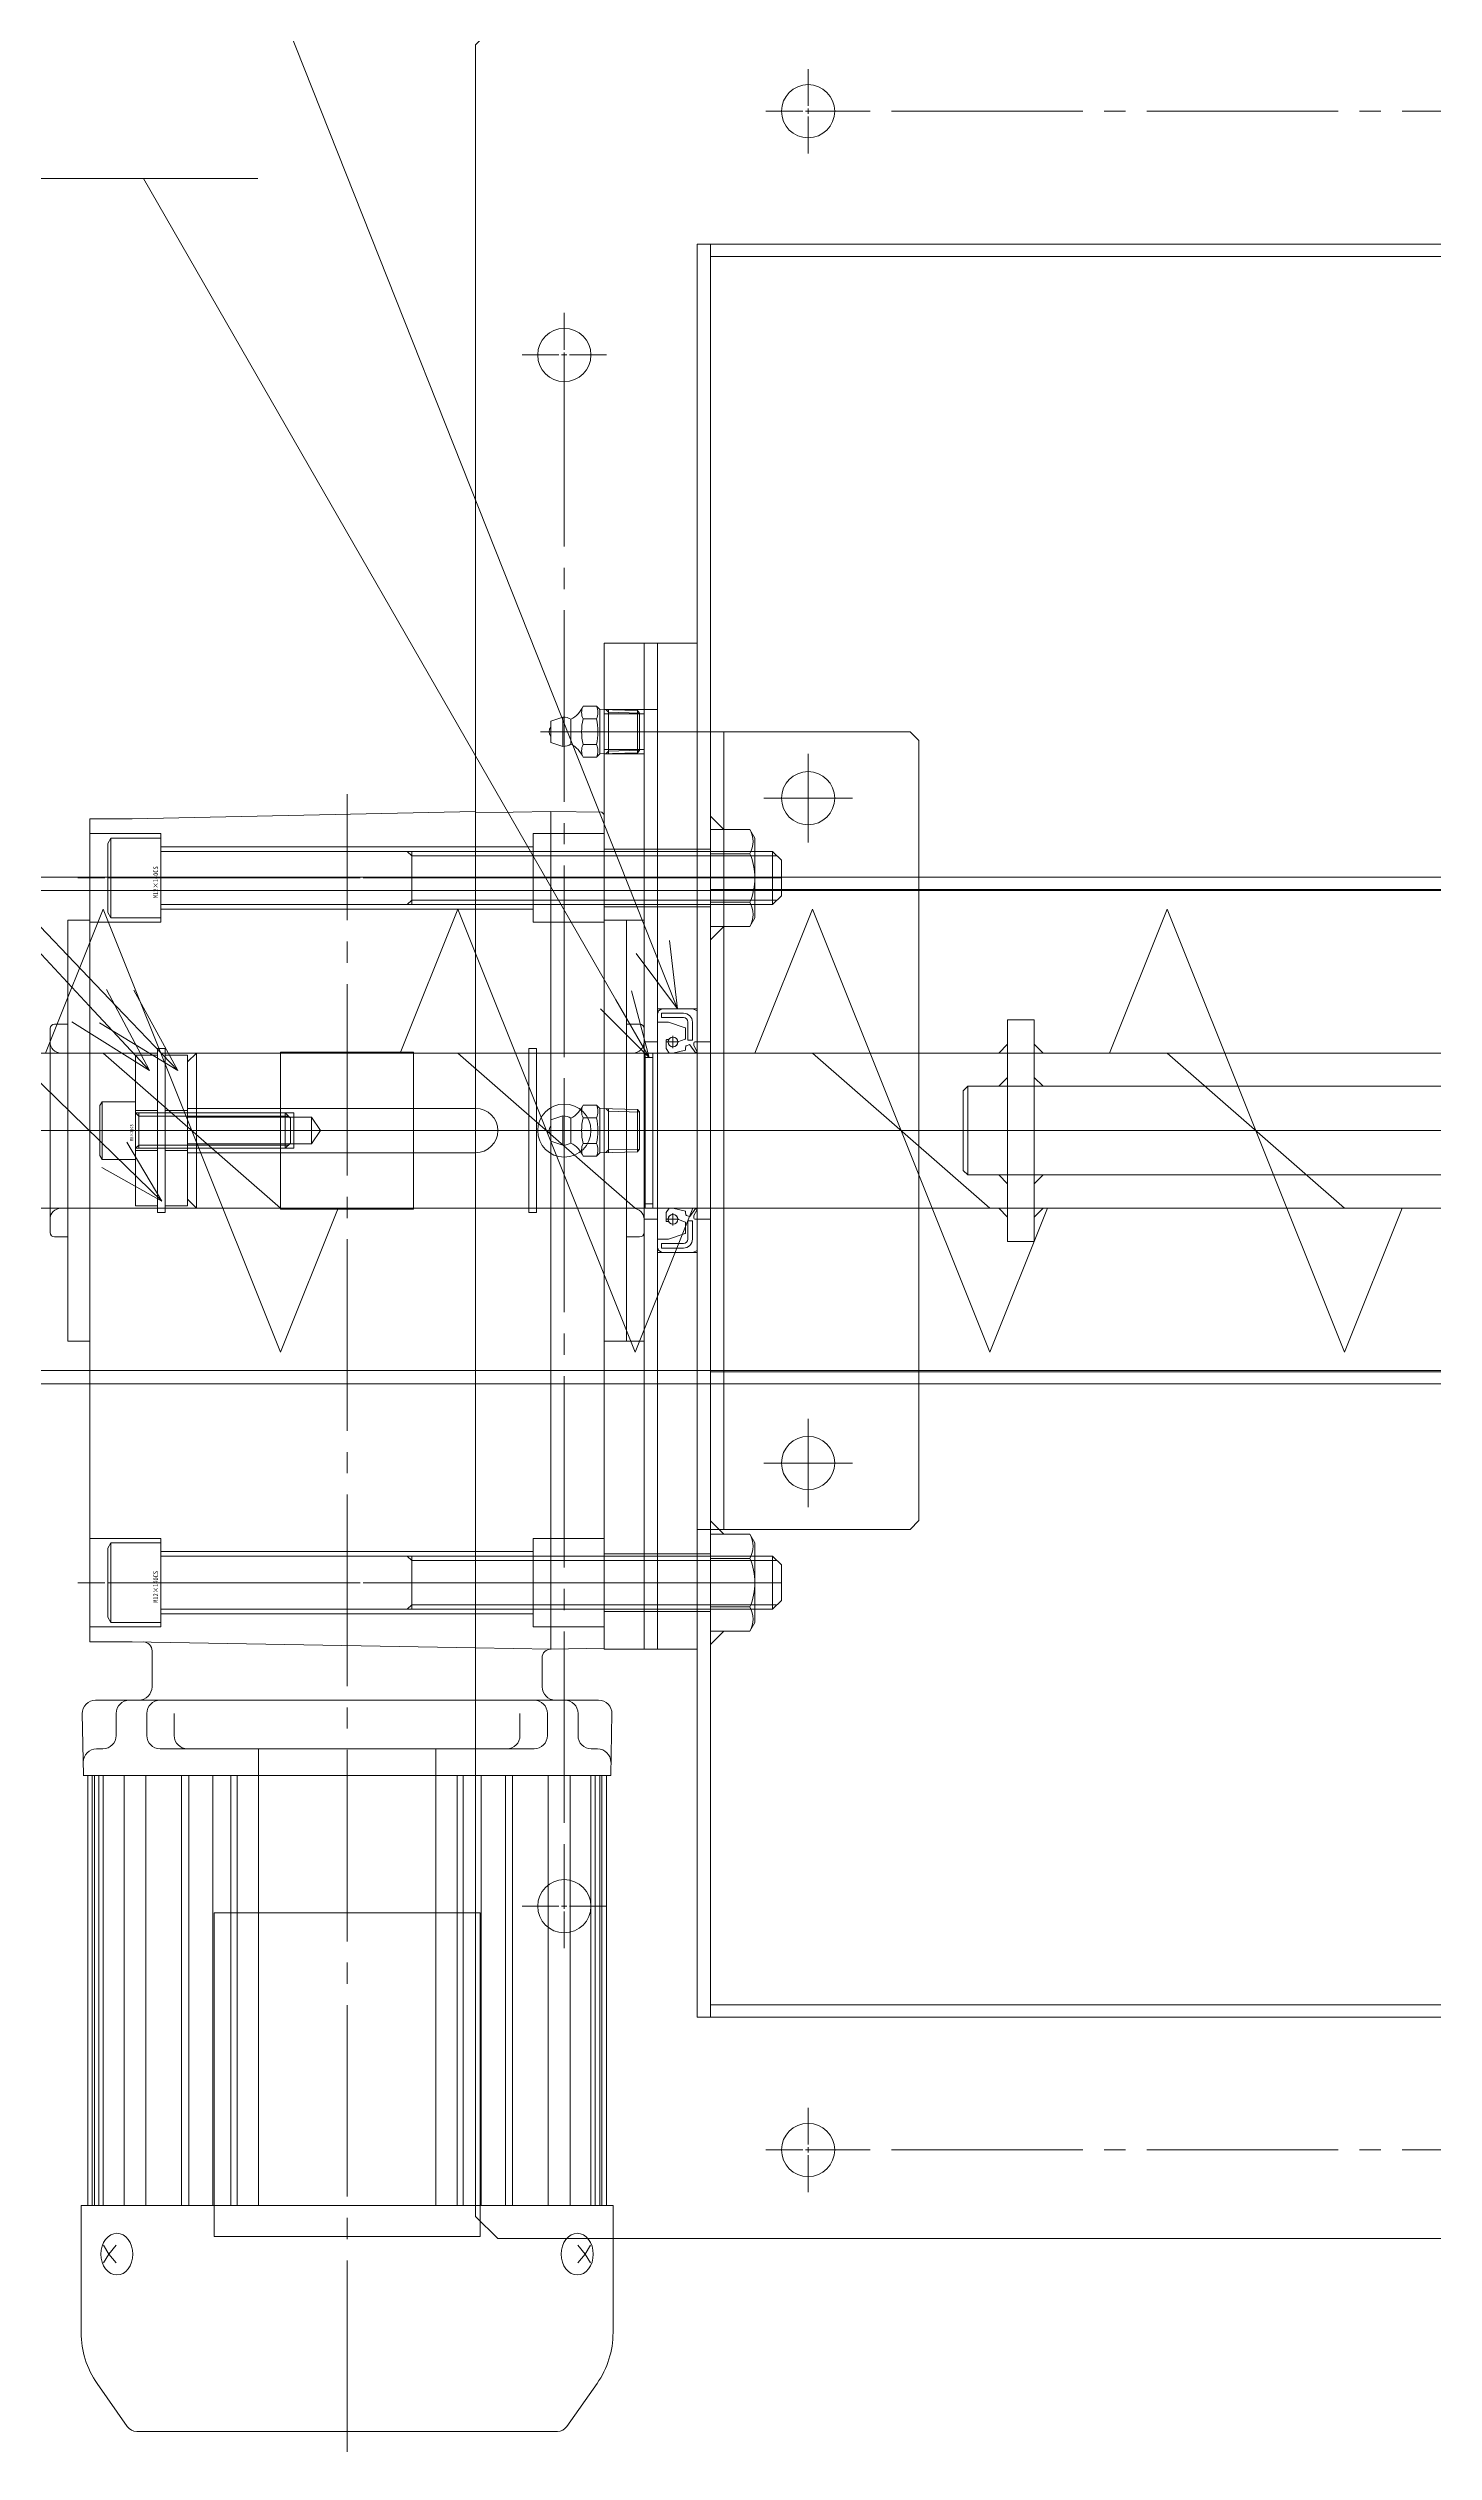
# Model space of a CAD drawing. Units: millimetres at full size. Extents: x -24503 to 24503, y -7436 to 7436.
# Drawn here: x 14479 to 14791, y 1802 to 2345 of the extents above; entities that cross this region are included whole.
import ezdxf
from ezdxf.enums import TextEntityAlignment as Align

# ---------------------------------------------------------------- set-up
doc = ezdxf.new("R2010")
doc.units = ezdxf.units.MM
doc.header["$LTSCALE"] = 4.8
doc.linetypes.add('CHAIN2', pattern=[12, 9, -1, 1, -1])
for name, color, linetype, lineweight in [('0-2_08_DIM', 3, 'Continuous', 9), ('0-4_0', 2, 'Continuous', 9), ('0-7_04_HIDDEN', 7, 'Continuous', 9), ('0-C_01_外形線', 134, 'Continuous', 9), ('0-D_03_かくれ線', 5, 'Continuous', 9), ('0-F_04_中心線', 4, 'CHAIN2', 9), ('1-0_02_細線', 6, 'Continuous', 9)]:
    doc.layers.add(name, color=color, linetype=linetype, lineweight=lineweight)
doc.styles.add('ＭＳ ゴシック', font='')
doc.styles.get('ＭＳ ゴシック').set_extended_font_data('MS Gothic')

# ---------------------------------------------------------------- blocks, each defined once
blk = doc.blocks.new('U2291')
at = {"layer": '0-F_04_中心線'}
for p, q in [((0, 1.2), (0, 9.5)), ((-9.5, 0), (-1.2, 0)), ((1.2, 0), (9.5, 0)), ((0, -9.5), (0, -1.2))]:
    blk.add_line(p, q, dxfattribs=at)
at = {"layer": '0-F_04_中心線', "linetype": 'Continuous'}
for p, q in [((-0.6, 0), (0.6, 0)), ((0, -0.6), (0, 0.6))]:
    blk.add_line(p, q, dxfattribs=at)
blk = doc.blocks.new('U2282')
at = {"layer": '0-F_04_中心線'}
for p, q in [((0, 1.2), (0, 9.5)), ((-9.5, 0), (-1.2, 0)), ((1.2, 0), (9.5, 0)), ((0, -9.5), (0, -1.2))]:
    blk.add_line(p, q, dxfattribs=at)
at = {"layer": '0-F_04_中心線', "linetype": 'Continuous'}
for p, q in [((-0.6, 0), (0.6, 0)), ((0, -0.6), (0, 0.6))]:
    blk.add_line(p, q, dxfattribs=at)
blk = doc.blocks.new('U2283')
at = {"layer": '0-F_04_中心線'}
for p, q in [((0, 1.2), (0, 9.5)), ((-9.5, 0), (-1.2, 0)), ((1.2, 0), (9.5, 0)), ((0, -9.5), (0, -1.2))]:
    blk.add_line(p, q, dxfattribs=at)
at = {"layer": '0-F_04_中心線', "linetype": 'Continuous'}
for p, q in [((-0.6, 0), (0.6, 0)), ((0, -0.6), (0, 0.6))]:
    blk.add_line(p, q, dxfattribs=at)
blk = doc.blocks.new('U2284')
at = {"layer": '0-F_04_中心線'}
for p, q in [((0, 1.2), (0, 9.5)), ((-9.5, 0), (-1.2, 0)), ((1.2, 0), (9.5, 0)), ((0, -9.5), (0, -1.2))]:
    blk.add_line(p, q, dxfattribs=at)
at = {"layer": '0-F_04_中心線', "linetype": 'Continuous'}
for p, q in [((-0.6, 0), (0.6, 0)), ((0, -0.6), (0, 0.6))]:
    blk.add_line(p, q, dxfattribs=at)
blk = doc.blocks.new('U2281')
at = {"layer": '0-F_04_中心線'}
for p, q in [((0, 1.2), (0, 9.5)), ((-9.5, 0), (-1.2, 0)), ((1.2, 0), (9.5, 0)), ((0, -9.5), (0, -1.2))]:
    blk.add_line(p, q, dxfattribs=at)
at = {"layer": '0-F_04_中心線', "linetype": 'Continuous'}
for p, q in [((-0.6, 0), (0.6, 0)), ((0, -0.6), (0, 0.6))]:
    blk.add_line(p, q, dxfattribs=at)
blk = doc.blocks.new('GM-SHYF-RH 0.4kW、1／160、＊＊V、60Hzb_1')
at = {"layer": '0-4_0'}
for p, q in [((-23, 125), (0, 125)), ((23, 125), (0, 125)), ((-47.5, 121.001), (47.5, 121.001)), ((-47.5, 121.001), (-47.5, 116)), ((-24, 124), (-24, 121)), ((24, 124), (24, 121)), ((47.5, 121.001), (47.5, 116)), ((-282.666, 114.383), (-292.392, 107.573)), ((-242.5, 118), (-271.194, 118)), ((-242.5, 29), (-242.5, 118)), ((-145.5, 116.5), (-242.5, 116.5)), ((-242.5, 115.5), (-145.5, 115.5)), ((-242.5, 115), (-145.5, 115)), ((-242.5, 114), (-145.5, 114)), ((-145.5, 117.483), (-131.552, 117.739)), ((-145.5, 58), (-145.5, 117.5)), ((-139.5, 113.5), (-139.5, 114.5)), ((-128.5, 29), (-128.5, 114.739)), ((-115.331, 106.5), (-115.331, 116)), ((-115.331, 116), (-15.972, 116)), ((-15.972, 116), (70.37, 116)), ((70.37, 106.5), (70.37, 116)), ((-255.5, 112.916), (-253.5, 111.741)), ((-253.5, 111.741), (-255.5, 110.088)), ((-242.5, 113), (-145.5, 113)), ((-139.5, 113.5), (-139.5, 113.097)), ((-136.5, 110.097), (-131.5, 110.097)), ((-293.5, 58), (-293.5, 105.444)), ((-242.5, 108.316), (-145.5, 108.316)), ((-242.5, 103.366), (-145.5, 103.366)), ((-136.5, 103.185), (-131.5, 103.185)), ((-116.684, 29), (-115.331, 106.5)), ((72.019, 29), (70.37, 106.5)), ((-139.5, 100.185), (-139.5, 58)), ((-117.375, 102), (-125.5, 102)), ((-242.5, 95.32), (-145.5, 95.32)), ((-242.5, 93.715), (-145.5, 93.715)), ((-136.5, 97.002), (-131.5, 97.002)), ((-242.5, 88.283), (-145.5, 88.283)), ((-242.5, 84.192), (-145.5, 84.192)), ((-242.5, 82.83), (-145.5, 82.83)), ((-242.5, 78), (-145.5, 78)), ((-145.5, 78), (-139.5, 78)), ((-293.5, 58), (-293.5, 10.557)), ((-145.5, 58), (-145.5, 29)), ((-139.5, 29), (-139.5, 58)), ((-242.5, 38), (-145.5, 38)), ((-145.5, 38), (-139.5, 38)), ((-242.5, 33.17), (-145.5, 33.17)), ((-242.5, 31.808), (-145.5, 31.808)), ((-282.666, 1.617), (-292.392, 8.427)), ((-253.5, 4.26), (-255.5, 5.913)), ((-255.5, 3.084), (-253.5, 4.26)), ((-242.5, -2), (-271.194, -2))]:
    blk.add_line(p, q, dxfattribs=at)
for points in [[(-248.8, 109.924), (-248.891, 110.627), (-249.158, 111.303), (-249.592, 111.926), (-250.177, 112.472), (-250.889, 112.92), (-251.702, 113.253), (-252.583, 113.458), (-253.5, 113.527), (-254.417, 113.458), (-255.299, 113.253), (-256.111, 112.92), (-256.824, 112.472), (-257.408, 111.926), (-257.842, 111.303), (-258.11, 110.627), (-258.2, 109.924), (-258.11, 109.221), (-257.842, 108.545), (-257.408, 107.922), (-256.824, 107.376), (-256.111, 106.928), (-255.299, 106.595), (-254.417, 106.39), (-253.5, 106.321), (-252.583, 106.39), (-251.702, 106.595), (-250.889, 106.928), (-250.177, 107.376), (-249.592, 107.922), (-249.158, 108.545), (-248.891, 109.221)], [(-248.8, 6.077), (-248.891, 6.78), (-249.158, 7.456), (-249.592, 8.079), (-250.177, 8.625), (-250.889, 9.073), (-251.702, 9.406), (-252.583, 9.611), (-253.5, 9.68), (-254.417, 9.611), (-255.299, 9.406), (-256.111, 9.073), (-256.824, 8.625), (-257.408, 8.079), (-257.842, 7.456), (-258.11, 6.78), (-258.2, 6.077), (-258.11, 5.374), (-257.842, 4.698), (-257.408, 4.075), (-256.824, 3.529), (-256.111, 3.081), (-255.299, 2.748), (-254.417, 2.543), (-253.5, 2.474), (-252.583, 2.543), (-251.702, 2.748), (-250.889, 3.081), (-250.177, 3.529), (-249.592, 4.075), (-249.158, 4.698), (-248.891, 5.374)]]:
    blk.add_lwpolyline(points, close=True, dxfattribs=at)
for points in [[(-251.5, 112.916), (-253.5, 111.741), (-251.5, 110.088)], [(-251.5, 3.084), (-253.5, 4.26), (-251.5, 5.913)]]:
    blk.add_lwpolyline(points, dxfattribs=at)
for centre, radius, start, end in [((-23, 124), 1, 90, 180), ((23, 124), 1, 0, 90), ((-271.194, 98), 20, 90, 125), ((-142.5, 114.5), 3, 0, 90), ((-131.5, 114.739), 3, 0, 90.98117), ((-136.5, 113.097), 3, 180, 270), ((-131.5, 107.097), 3, 0, 90), ((-290.9, 105.444), 2.6, 125, 180), ((-136.5, 100.185), 3, 90, 180), ((-131.5, 100.185), 3, 0, 90), ((-125.5, 105), 3, 180, 270), ((-117.375, 104), 2, 270, 359), ((-136.5, 94.002), 3, 90, 180), ((-290.9, 10.557), 2.6, 180, 235), ((-271.194, 18), 20, 235, 270)]:
    blk.add_arc(centre, radius, start, end, dxfattribs=at)
at = {"layer": '0-D_03_かくれ線'}
for p, q in [((-17.5, 100.75), (-17.5, 122.5)), ((17.5, 100.75), (17.5, 122.5)), ((-109, 16), (-109, 100)), ((-95, 16), (-95, 100)), ((-18.5, 99), (-18.5, 100.75)), ((-18.5, 100.75), (18.5, 100.75)), ((-18.5, 99), (18.5, 99)), ((-17.5, 73), (-17.5, 99)), ((17.5, 73), (17.5, 99)), ((18.5, 99), (18.5, 100.75)), ((50, 16), (50, 100)), ((64, 16), (64, 100)), ((-17.7, 43), (-17.7, 73)), ((-17.7, 73), (17.7, 73)), ((-17.5, 17), (-17.5, 43)), ((17.5, 17), (17.5, 43)), ((-242.5, 29), (-242.5, -2)), ((-242.5, 27.718), (-145.5, 27.718)), ((-145.5, 29), (-145.5, -1.5)), ((-139.5, 29), (-139.5, 15.816)), ((-128.5, 29), (-128.5, 1.261)), ((-116.684, 29), (-116.981, 12.001)), ((71.722, 29), (72.019, 12)), ((-242.5, 22.286), (-145.5, 22.286)), ((-242.5, 20.681), (-145.5, 20.681)), ((-136.5, 18.999), (-131.5, 18.999)), ((-18.5, 17), (-18.5, 15.25)), ((-18.5, 17), (18.5, 17)), ((18.5, 17), (18.5, 15.25)), ((-242.5, 12.635), (-145.5, 12.635)), ((-136.5, 12.816), (-131.5, 12.816)), ((-125.5, 14.001), (-118.981, 14.001)), ((-116.771, 0), (-116.981, 12)), ((-116.981, 12), (-15.972, 12)), ((-18.5, 15.25), (18.5, 15.25)), ((-17.5, 15.25), (-17.5, -6.5)), ((-15.972, 12), (72.019, 12)), ((17.5, 15.25), (17.5, -6.5)), ((71.818, 0.5), (72.019, 12)), ((-242.5, 7.685), (-145.5, 7.685)), ((-136.5, 5.904), (-131.5, 5.904)), ((-242.5, 3), (-145.5, 3)), ((-242.5, 2), (-145.5, 2)), ((-242.5, 1), (-145.5, 1)), ((-242.5, 0.5), (-145.5, 0.5)), ((-139.5, 2.5), (-139.5, 2.904)), ((-139.5, 2.5), (-139.5, 2.904)), ((-139.5, 2.5), (-139.5, 1.5)), ((-15.972, 0), (-116.771, 0)), ((-47.5, -5), (-47.5, 0)), ((-15.972, 0), (71.31, 0)), ((47.5, -5), (47.5, 0)), ((71.31, 0), (71.818, 0.5)), ((-250, -2), (-242.5, -2)), ((-145.5, -0.5), (-242.5, -0.5)), ((-145.5, -1.482), (-131.552, -1.738)), ((47.5, -5), (-47.5, -5)), ((-24, -8), (-24, -5)), ((24, -8), (24, -5)), ((-23, -9), (0, -9)), ((23, -9), (0, -9))]:
    blk.add_line(p, q, dxfattribs=at)
for points in [[(-112, 116), (-112, 100), (-92, 100), (-92, 116)], [(47, 116), (47, 100), (67, 100), (67, 116)], [(-17.7, 43), (17.7, 43), (17.7, 73)], [(-112, 0), (-112, 16), (-92, 16), (-92, 0)], [(47, 0), (47, 16), (67, 16), (67, 0)]]:
    blk.add_lwpolyline(points, dxfattribs=at)
blk.add_lwpolyline([(-249.5, 88), (-176.5, 88), (-176.5, 28), (-249.5, 28)], close=True, dxfattribs=at)
for centre, radius, start, end in [((-20, 122.5), 2.5, 0, 90), ((20, 122.5), 2.5, 90, 180), ((-136.5, 21.999), 3, 180, 270), ((-136.5, 15.816), 3, 180, 270), ((-131.5, 15.816), 3, 270, 0), ((-125.5, 11.001), 3, 90, 180), ((-118.981, 12.001), 2, 359, 90), ((-136.5, 2.904), 3, 90, 180), ((-131.5, 8.904), 3, 270, 0), ((-142.5, 1.5), 3, 270, 0), ((-131.5, 1.261), 3, 269.01883, 0), ((-23, -8), 1, 180, 270), ((-20, -6.5), 2.5, 270, 0), ((20, -6.5), 2.5, 180, 270), ((23, -8), 1, 270, 0)]:
    blk.add_arc(centre, radius, start, end, dxfattribs=at)
at = {"layer": '0-F_04_中心線'}
for p, q in [((0, 125), (0, -9)), ((-102, -2.543), (-102, 118.757)), ((57, -2.543), (57, 118.757)), ((-298.129, 58), (75.913, 58))]:
    blk.add_line(p, q, dxfattribs=at)
blk = doc.blocks.new('_Open30')
at = {"layer": '0-2_08_DIM'}
blk.add_line((0, 0), (-1, 0), dxfattribs=at)
blk.add_lwpolyline([(-1, 0.26795), (0, 0), (-1, -0.26795)], dxfattribs=at)

msp = doc.modelspace()

# ---------------------------------------------------------------- linework, layer by layer
at = {"layer": '0-2_08_DIM'}
for p, q in [((14488.046, 2128.805), (14296.126, 2334.967)), ((14494.201, 2128.621), (14296.541, 2335.308))]:
    msp.add_line(p, q, dxfattribs=at)
at = {"layer": '0-2_08_DIM', "color": 2}
msp.add_line((14361.301, 2315.471), (14526.049, 2315.471), dxfattribs=at)
for points in [[(14615.186, 2142.064), (14512.264, 2401.624), (14510.104, 2401.624)], [(14606.86, 2130.123), (14500.261, 2315.471), (14498.101, 2315.471)], [(14493.689, 2095.142), (14358.314, 2227.333), (14356.154, 2227.333)]]:
    msp.add_lwpolyline(points, dxfattribs=at)
at = {"layer": '0-4_0', "color": 134}
for p, q in [((15022.211, 2297.87), (14628.211, 2297.87)), ((14628.211, 2168.59), (14637.074, 2168.59)), ((14628.211, 2146.651), (14628.211, 2168.59)), ((14637.074, 2168.59), (14638.211, 2166.62)), ((14638.211, 2148.62), (14638.211, 2166.62)), ((14628.211, 2163.105), (14637.074, 2163.105)), ((14488.211, 2157.77), (14165.211, 2157.77)), ((15022.211, 2155.02), (14638.211, 2155.02)), ((14638.211, 2154.77), (15022.211, 2154.77)), ((14628.211, 2152.136), (14637.074, 2152.136)), ((14637.074, 2146.651), (14638.211, 2148.62)), ((14628.211, 2146.651), (14637.074, 2146.651)), ((14628.213, 2118.12), (14695.211, 2118.12)), ((14701.211, 2118.12), (14822.213, 2118.12)), ((14822.213, 2110.62), (14701.211, 2110.62)), ((14822.213, 2090.62), (14701.211, 2090.62)), ((14695.211, 2083.12), (14628.213, 2083.12)), ((14822.213, 2083.12), (14701.211, 2083.12)), ((14628.211, 2046.47), (15022.211, 2046.47)), ((14488.211, 2043.47), (14165.211, 2043.47)), ((14628.211, 2009.59), (14637.074, 2009.59)), ((14628.211, 1987.651), (14628.211, 2009.59)), ((14637.074, 2009.59), (14638.211, 2007.62)), ((14638.211, 1989.62), (14638.211, 2007.62)), ((14628.211, 2004.105), (14637.074, 2004.105)), ((14628.211, 1993.136), (14637.074, 1993.136)), ((14628.211, 1987.651), (14637.074, 1987.651)), ((14637.074, 1987.651), (14638.211, 1989.62)), ((15022.211, 1903.37), (14628.211, 1903.37))]:
    msp.add_line(p, q, dxfattribs=at)
for points in [[(15070.211, 2350.62), (14580.211, 2350.62), (14575.211, 2345.62), (14575.211, 1855.62), (14580.211, 1850.62), (15070.211, 1850.62), (15075.211, 1855.62), (15075.211, 2345.62)], [(14628.211, 1900.62), (14625.211, 1900.62), (14625.211, 2300.62), (14628.211, 2300.62)], [(15025.211, 2300.62), (14625.211, 2300.62), (14625.211, 1900.62), (15025.211, 1900.62)], [(14631.211, 2168.59), (14628.211, 2168.59), (14628.211, 2171.59)], [(14631.211, 2146.651), (14628.211, 2146.651), (14628.211, 2143.651)], [(14701.211, 2125.62), (14701.211, 2075.62), (14695.211, 2075.62), (14695.211, 2125.62)], [(15022.211, 2046.22), (14628.211, 2046.22), (14628.211, 1900.62), (15022.211, 1900.62)], [(14631.211, 2009.59), (14628.211, 2009.59), (14628.211, 2012.59)], [(14631.211, 1987.651), (14628.211, 1987.651), (14628.211, 1984.651)]]:
    msp.add_lwpolyline(points, close=True, dxfattribs=at)
for points in [[(14628.211, 2155.02), (14628.211, 2300.62), (15022.211, 2300.62), (15022.211, 2155.02)], [(14686.211, 2110.62), (14685.211, 2109.62), (14685.211, 2091.62), (14686.211, 2090.62)], [(14695.211, 2110.62), (14686.211, 2110.62), (14686.211, 2090.62), (14695.211, 2090.62)]]:
    msp.add_lwpolyline(points, dxfattribs=at)
at = {"layer": '0-4_0', "color": 3}
for points in [[(14695.211, 2118.12), (14693.211, 2118.12), (14695.211, 2120.12)], [(14701.211, 2118.12), (14703.211, 2118.12), (14701.211, 2120.12)], [(14695.211, 2110.62), (14693.211, 2110.62), (14695.211, 2112.62)], [(14701.211, 2110.62), (14703.211, 2110.62), (14701.211, 2112.62)], [(14695.211, 2090.62), (14693.211, 2090.62), (14695.211, 2088.62)], [(14701.211, 2090.62), (14703.211, 2090.62), (14701.211, 2088.62)], [(14695.211, 2083.12), (14693.211, 2083.12), (14695.211, 2081.12)], [(14701.211, 2083.12), (14703.211, 2083.12), (14701.211, 2081.12)]]:
    msp.add_lwpolyline(points, close=True, dxfattribs=at)
at = {"layer": '0-4_0', "color": 134}
for centre in [(14650.211, 2330.62), (14595.211, 2275.62), (14595.211, 2100.62), (14595.211, 1925.62), (14650.211, 1870.62)]:
    msp.add_circle(centre, 6, dxfattribs=at)
for centre, radius, start, end in [((14632.324, 2165.848), 5.485, 330.00001, 29.99999), ((14624.415, 2157.62), 13.796, 336.57346, 23.42654), ((14632.324, 2149.393), 5.485, 330.00001, 29.99999), ((14632.324, 2006.848), 5.485, 330.00001, 29.99999), ((14624.415, 1998.62), 13.796, 336.57346, 23.42654), ((14632.324, 1990.393), 5.485, 330.00001, 29.99999)]:
    msp.add_arc(centre, radius, start, end, dxfattribs=at)
at = {"layer": '0-7_04_HIDDEN'}
for p, q in [((14701.211, 2118.12), (14695.211, 2118.12)), ((14701.211, 2110.62), (14695.211, 2110.62)), ((14701.211, 2090.62), (14695.211, 2090.62)), ((14701.211, 2083.12), (14695.211, 2083.12))]:
    msp.add_line(p, q, dxfattribs=at)
at = {"layer": '0-C_01_外形線'}
for p, q in [((14638.211, 2163.62), (14642.211, 2163.62)), ((14642.211, 2163.62), (14644.211, 2161.62)), ((14642.211, 2163.62), (14642.211, 2151.62)), ((14644.211, 2161.62), (14644.211, 2153.62)), ((14642.211, 2151.62), (14644.211, 2153.62)), ((14638.211, 2151.62), (14642.211, 2151.62)), ((14638.211, 2004.62), (14642.211, 2004.62)), ((14642.211, 2004.62), (14644.211, 2002.62)), ((14642.211, 2004.62), (14642.211, 1992.62)), ((14644.211, 2002.62), (14644.211, 1994.62)), ((14638.211, 1992.62), (14642.211, 1992.62)), ((14642.211, 1992.62), (14644.211, 1994.62))]:
    msp.add_line(p, q, dxfattribs=at)
at = {"layer": '0-D_03_かくれ線'}
for p, q in [((14592.211, 2193.019), (14594.911, 2193.919)), ((14592.211, 2193.019), (14592.211, 2188.219)), ((14594.911, 2193.919), (14594.911, 2187.319)), ((14596.711, 2193.419), (14596.711, 2187.819)), ((14599.459, 2196.393), (14602.459, 2196.393)), ((14599.459, 2193.506), (14602.459, 2193.506)), ((14602.459, 2196.393), (14603.211, 2195.64)), ((14603.211, 2195.64), (14611.711, 2195.375)), ((14603.211, 2195.619), (14603.211, 2185.619)), ((14603.211, 2193.119), (14603.211, 2193.119)), ((14604.211, 2195.62), (14613.211, 2195.62)), ((14604.211, 2194.62), (14613.211, 2194.62)), ((14605.211, 2194.997), (14604.611, 2195.597)), ((14605.211, 2185.719), (14605.211, 2195.519)), ((14605.211, 2194.997), (14612.211, 2194.778)), ((14611.711, 2195.375), (14611.711, 2185.879)), ((14611.711, 2195.375), (14612.211, 2194.843)), ((14612.211, 2194.843), (14612.211, 2186.379)), ((14613.211, 2195.62), (14616.211, 2195.62)), ((14592.211, 2188.219), (14594.911, 2187.319)), ((14599.459, 2187.733), (14602.459, 2187.733)), ((14603.211, 2190.619), (14603.211, 2190.619)), ((14611.695, 2185.863), (14603.211, 2185.598)), ((14604.211, 2186.62), (14613.211, 2186.62)), ((14605.211, 2186.242), (14604.611, 2185.642)), ((14612.211, 2186.46), (14605.211, 2186.242)), ((14612.211, 2186.379), (14611.695, 2185.863)), ((14625.211, 2190.62), (14673.211, 2190.62)), ((14625.211, 2190.62), (14625.211, 2010.62)), ((14631.211, 2190.62), (14631.211, 2010.62)), ((14675.211, 2188.62), (14673.211, 2190.62)), ((14675.211, 2188.62), (14675.211, 2012.62)), ((14599.459, 2184.846), (14602.459, 2184.846)), ((14603.211, 2185.598), (14602.459, 2184.846)), ((14604.211, 2185.62), (14613.211, 2185.62)), ((14492.911, 2166.62), (14492.211, 2165.408)), ((14492.211, 2165.408), (14492.211, 2149.833)), ((14492.911, 2166.62), (14492.911, 2148.62)), ((14504.211, 2166.62), (14492.911, 2166.62)), ((14504.211, 2166.62), (14504.211, 2148.62)), ((14604.211, 2164.12), (14613.211, 2164.12)), ((14613.211, 2164.12), (14616.211, 2164.12)), ((14616.211, 2164.12), (14625.211, 2164.12)), ((14625.211, 2164.12), (14628.211, 2164.12)), ((14504.211, 2163.62), (14638.211, 2163.62)), ((14560.793, 2162.62), (14559.793, 2163.62)), ((14560.793, 2163.62), (14560.793, 2151.62)), ((14560.793, 2162.62), (14638.211, 2162.62)), ((14638.211, 2154.77), (14165.211, 2154.77)), ((14488.211, 2157.77), (14627.211, 2157.77)), ((14625.211, 2043.47), (14625.211, 2157.77)), ((14625.211, 2154.77), (14628.211, 2154.77)), ((15075.211, 2157.77), (14627.211, 2157.77)), ((15022.211, 2157.77), (14628.211, 2157.77)), ((14638.211, 2155.02), (14628.211, 2155.02)), ((14491.211, 2150.62), (14478.211, 2118.12)), ((14531.211, 2050.62), (14491.211, 2150.62)), ((14492.911, 2148.62), (14492.211, 2149.833)), ((14504.211, 2148.62), (14492.911, 2148.62)), ((14504.211, 2151.62), (14638.211, 2151.62)), ((14571.211, 2150.62), (14558.211, 2118.12)), ((14560.793, 2152.62), (14559.793, 2151.62)), ((14560.793, 2152.62), (14638.211, 2152.62)), ((14611.211, 2050.62), (14571.211, 2150.62)), ((14604.211, 2151.12), (14613.211, 2151.12)), ((14604.211, 2148.12), (14613.211, 2148.12)), ((14613.211, 2151.12), (14616.211, 2151.12)), ((14616.211, 2151.12), (14625.211, 2151.12)), ((14625.211, 2151.12), (14628.211, 2151.12)), ((14651.211, 2150.62), (14638.211, 2118.12)), ((14691.211, 2050.62), (14651.211, 2150.62)), ((14731.211, 2150.62), (14718.211, 2118.12)), ((14771.211, 2050.62), (14731.211, 2150.62)), ((14616.211, 2128.12), (14625.211, 2128.12)), ((14617.242, 2128.12), (14624.188, 2128.12)), ((14617.242, 2128.12), (14624.188, 2128.12)), ((14624.232, 2128.11), (14625.156, 2127.648)), ((14624.232, 2128.11), (14625.156, 2127.648)), ((14625.211, 2127.559), (14625.211, 2120.72)), ((14618.694, 2125.12), (14616.311, 2125.12)), ((14617.161, 2126.12), (14622.105, 2126.12)), ((14618.211, 2119.165), (14618.211, 2121.04)), ((14618.311, 2121.14), (14618.742, 2121.14)), ((14622.471, 2123.81), (14618.727, 2125.115)), ((14620.811, 2120.62), (14622.475, 2121.27)), ((14622.538, 2121.363), (14622.538, 2123.715)), ((14491.211, 2118.12), (14424.211, 2118.12)), ((14531.211, 2083.12), (14491.211, 2118.12)), ((14571.211, 2118.12), (14504.211, 2118.12)), ((14512.213, 2083.12), (14512.213, 2118.12)), ((14611.211, 2083.12), (14571.211, 2118.12)), ((14651.211, 2118.12), (14584.211, 2118.12)), ((14613.211, 2120.62), (14616.211, 2120.62)), ((14613.463, 2117.12), (14615.213, 2117.12)), ((14615.213, 2118.12), (14615.213, 2083.12)), ((14615.213, 2118.12), (14628.213, 2118.12)), ((14616.211, 2118.12), (14625.211, 2118.12)), ((14623.444, 2120.036), (14622.752, 2119.755)), ((14625.111, 2120.62), (14624.658, 2120.62)), ((14625.211, 2120.62), (14628.211, 2120.62)), ((14691.211, 2083.12), (14651.211, 2118.12)), ((14731.211, 2118.12), (14664.211, 2118.12)), ((14695.211, 2118.12), (14701.211, 2118.12)), ((14771.211, 2083.12), (14731.211, 2118.12)), ((14811.211, 2118.12), (14744.211, 2118.12)), ((14695.211, 2110.62), (14701.211, 2110.62)), ((14490.961, 2107.12), (14490.461, 2106.254)), ((14490.461, 2106.254), (14490.461, 2094.986)), ((14490.961, 2107.12), (14490.961, 2094.12)), ((14498.461, 2107.12), (14490.961, 2107.12)), ((14498.461, 2107.12), (14498.461, 2094.12)), ((14503.461, 2105.12), (14498.461, 2105.12)), ((14499.211, 2103.87), (14498.461, 2104.62)), ((14499.211, 2104.62), (14499.211, 2096.62)), ((14510.213, 2105.12), (14505.213, 2105.12)), ((14575.213, 2105.62), (14510.213, 2105.62)), ((14534.213, 2104.62), (14510.213, 2104.62)), ((14532.261, 2104.62), (14532.261, 2096.62)), ((14534.213, 2104.62), (14534.213, 2096.62)), ((14599.459, 2106.395), (14602.459, 2106.395)), ((14603.211, 2105.643), (14602.459, 2106.395)), ((14611.695, 2105.378), (14603.211, 2105.643)), ((14603.211, 2095.622), (14603.211, 2105.622)), ((14605.211, 2104.999), (14604.611, 2105.599)), ((14605.211, 2105.522), (14605.211, 2095.722)), ((14612.211, 2104.78), (14605.211, 2104.999)), ((14612.211, 2104.861), (14611.695, 2105.378)), ((14611.711, 2095.866), (14611.711, 2105.361)), ((14612.211, 2096.398), (14612.211, 2104.861)), ((14499.211, 2103.87), (14533.011, 2103.87)), ((14538.213, 2103.62), (14510.213, 2103.62)), ((14533.461, 2103.42), (14533.461, 2097.82)), ((14540.215, 2100.62), (14538.213, 2103.62)), ((14538.213, 2097.62), (14540.215, 2100.62)), ((14592.211, 2103.022), (14594.911, 2103.922)), ((14592.211, 2098.222), (14592.211, 2103.022)), ((14594.911, 2097.322), (14594.911, 2103.922)), ((14596.711, 2097.822), (14596.711, 2103.422)), ((14599.459, 2103.508), (14602.459, 2103.508)), ((14603.211, 2100.622), (14603.211, 2100.622)), ((14490.961, 2094.12), (14490.461, 2094.986)), ((14498.461, 2094.12), (14490.961, 2094.12)), ((14499.211, 2097.37), (14498.461, 2096.62)), ((14503.461, 2096.12), (14498.461, 2096.12)), ((14499.211, 2097.37), (14533.011, 2097.37)), ((14510.213, 2096.12), (14505.213, 2096.12)), ((14534.213, 2096.62), (14510.213, 2096.62)), ((14575.213, 2095.62), (14510.213, 2095.62)), ((14592.211, 2098.222), (14594.911, 2097.322)), ((14599.459, 2097.735), (14602.459, 2097.735)), ((14599.459, 2094.848), (14602.459, 2094.848)), ((14602.459, 2094.848), (14603.211, 2095.6)), ((14603.211, 2098.122), (14603.211, 2098.122)), ((14603.211, 2095.6), (14611.711, 2095.866)), ((14605.211, 2096.244), (14604.611, 2095.644)), ((14605.211, 2096.244), (14612.211, 2096.463)), ((14611.711, 2095.866), (14612.211, 2096.398)), ((14695.211, 2090.62), (14701.211, 2090.62)), ((14451.211, 2083.121), (14518.211, 2083.121)), ((14531.211, 2083.121), (14598.211, 2083.121)), ((14544.211, 2083.12), (14531.211, 2050.62)), ((14611.211, 2083.121), (14678.211, 2083.121)), ((14624.211, 2083.12), (14611.211, 2050.62)), ((14613.463, 2084.12), (14615.213, 2084.12)), ((14615.213, 2083.12), (14628.213, 2083.12)), ((14616.211, 2083.12), (14625.211, 2083.12)), ((14691.211, 2083.121), (14758.211, 2083.121)), ((14704.211, 2083.12), (14691.211, 2050.62)), ((14695.211, 2083.12), (14701.211, 2083.12)), ((14771.211, 2083.121), (14838.211, 2083.121)), ((14784.211, 2083.12), (14771.211, 2050.62)), ((14613.211, 2080.62), (14616.211, 2080.62)), ((14618.211, 2082.076), (14618.211, 2080.201)), ((14618.311, 2080.101), (14618.742, 2080.101)), ((14622.471, 2077.431), (14618.727, 2076.126)), ((14620.811, 2080.62), (14622.475, 2079.97)), ((14622.538, 2079.877), (14622.538, 2077.525)), ((14623.444, 2081.204), (14622.752, 2081.485)), ((14625.111, 2080.62), (14624.658, 2080.62)), ((14625.211, 2080.62), (14628.211, 2080.62)), ((14625.211, 2073.682), (14625.211, 2080.52)), ((14616.211, 2073.12), (14625.211, 2073.12)), ((14618.694, 2076.12), (14616.311, 2076.12)), ((14617.161, 2075.12), (14622.105, 2075.12)), ((14617.242, 2073.12), (14624.188, 2073.12)), ((14617.242, 2073.12), (14624.188, 2073.12)), ((14624.232, 2073.131), (14625.156, 2073.593)), ((14624.232, 2073.131), (14625.156, 2073.593)), ((14604.211, 2053.12), (14613.211, 2053.12)), ((14628.211, 2046.47), (14165.211, 2046.47)), ((14625.211, 2046.47), (14628.211, 2046.47)), ((14488.211, 2043.47), (14627.211, 2043.47)), ((15075.211, 2043.47), (14627.211, 2043.47)), ((15022.211, 2043.47), (14628.211, 2043.47)), ((14673.211, 2010.62), (14675.211, 2012.62)), ((14492.911, 2007.62), (14492.211, 2006.408)), ((14492.911, 2007.62), (14492.911, 1989.62)), ((14504.211, 2007.62), (14492.911, 2007.62)), ((14504.211, 2007.62), (14504.211, 1989.62)), ((14673.211, 2010.62), (14625.211, 2010.62)), ((14492.211, 2006.408), (14492.211, 1990.833)), ((14504.211, 2004.62), (14638.211, 2004.62)), ((14560.793, 2003.62), (14559.793, 2004.62)), ((14560.793, 2004.62), (14560.793, 1992.62)), ((14560.793, 2003.62), (14638.211, 2003.62)), ((14604.211, 2005.12), (14613.211, 2005.12)), ((14613.211, 2005.12), (14616.211, 2005.12)), ((14616.211, 2005.12), (14625.211, 2005.12)), ((14625.211, 2005.12), (14628.211, 2005.12)), ((14492.911, 1989.62), (14492.211, 1990.833)), ((14504.211, 1992.62), (14638.211, 1992.62)), ((14560.793, 1993.62), (14559.793, 1992.62)), ((14560.793, 1993.62), (14638.211, 1993.62)), ((14604.211, 1992.12), (14613.211, 1992.12)), ((14613.211, 1992.12), (14616.211, 1992.12)), ((14616.211, 1992.12), (14625.211, 1992.12)), ((14625.211, 1992.12), (14628.211, 1992.12)), ((14504.211, 1989.62), (14492.911, 1989.62))]:
    msp.add_line(p, q, dxfattribs=at)
for points in [[(14604.211, 2210.62), (14604.211, 1983.62), (14613.211, 1983.62), (14613.211, 2210.62)], [(14613.211, 2210.62), (14613.211, 1983.62), (14616.211, 1983.62), (14616.211, 2210.62)], [(14616.211, 2210.62), (14616.211, 1983.62), (14625.211, 1983.62), (14625.211, 2210.62)], [(14503.461, 2117.62), (14498.461, 2117.62), (14498.461, 2083.62), (14503.461, 2083.62)], [(14510.213, 2117.62), (14505.213, 2117.62), (14505.213, 2083.62), (14510.213, 2083.62)], [(14613.463, 2083.12), (14512.213, 2083.12), (14510.213, 2085.12), (14510.213, 2116.12), (14512.213, 2118.12), (14613.463, 2118.12)]]:
    msp.add_lwpolyline(points, close=True, dxfattribs=at)
for points in [[(14616.211, 2125.22), (14616.211, 2127.12), (14616.351, 2127.335), (14616.351, 2127.52)], [(14616.211, 2100.62), (14616.211, 2125.22), (14616.211, 2127.12), (14616.351, 2127.335), (14616.351, 2127.52)], [(14616.451, 2127.62), (14616.487, 2127.62), (14617.186, 2128.103)], [(14616.451, 2127.62), (14616.487, 2127.62), (14617.186, 2128.103)], [(14622.105, 2127.12), (14617.161, 2127.12), (14617.161, 2126.12)], [(14625.211, 2127.559), (14625.211, 2120.72), (14625.211, 2100.62)], [(14623.105, 2125.12), (14623.105, 2121.006), (14624.105, 2121.006), (14624.105, 2125.12)], [(14622.538, 2118.782), (14619.711, 2118.12), (14618.874, 2118.12), (14618.227, 2119.111)], [(14622.663, 2119.65), (14622.538, 2119.112), (14622.538, 2118.782)], [(14624.408, 2120.37), (14624.408, 2119.791), (14625.211, 2118.396), (14624.919, 2118.12), (14623.562, 2120.002)], [(14498.461, 2104.62), (14532.261, 2104.62), (14533.461, 2103.42)], [(14538.213, 2103.62), (14538.213, 2097.62), (14510.213, 2097.62)], [(14616.211, 2100.62), (14616.211, 2076.02), (14616.211, 2074.12), (14616.351, 2073.905), (14616.351, 2073.72)], [(14625.211, 2073.682), (14625.211, 2080.52), (14625.211, 2100.62)], [(14498.461, 2096.62), (14532.261, 2096.62), (14533.461, 2097.82)], [(14622.538, 2082.458), (14619.711, 2083.12), (14618.874, 2083.12), (14618.227, 2082.13)], [(14624.408, 2080.87), (14624.408, 2081.45), (14625.211, 2082.845), (14624.919, 2083.12), (14623.562, 2081.239)], [(14622.663, 2081.591), (14622.538, 2082.129), (14622.538, 2082.458)], [(14623.105, 2076.12), (14623.105, 2080.235), (14624.105, 2080.235), (14624.105, 2076.12)], [(14616.211, 2076.02), (14616.211, 2074.12), (14616.351, 2073.905), (14616.351, 2073.72)], [(14616.451, 2073.62), (14616.487, 2073.62), (14617.186, 2073.138)], [(14616.451, 2073.62), (14616.487, 2073.62), (14617.186, 2073.138)], [(14622.105, 2074.12), (14617.161, 2074.12), (14617.161, 2075.12)]]:
    msp.add_lwpolyline(points, dxfattribs=at)
for centre, radius in [((14650.211, 2175.62), 6), ((14619.711, 2120.62), 1.1), ((14619.711, 2080.62), 1.1), ((14650.211, 2025.62), 6)]:
    msp.add_circle(centre, radius, dxfattribs=at)
for centre, radius, start, end in [((14593.386, 2190.619), 1.575, 138.2478, 221.75221), ((14594.911, 2190.429), 3.49, 58.95177, 89.99999), ((14593.937, 2198.739), 6, 297.54259, 336.97806), ((14602.26, 2194.949), 3.151, 152.7392, 207.26079), ((14611.189, 2190.619), 12.08, 166.17399, 193.826), ((14599.658, 2194.949), 3.151, 332.73921, 27.26078), ((14590.729, 2190.619), 12.08, 346.17401, 13.826), ((14594.911, 2190.809), 3.49, 270, 301.04823), ((14593.937, 2182.499), 6, 23.02195, 62.4574), ((14602.26, 2186.289), 3.151, 152.7392, 207.26079), ((14599.658, 2186.289), 3.151, 332.73921, 27.26078), ((14616.451, 2127.52), 0.1, 90, 180), ((14616.451, 2127.52), 0.1, 90, 180), ((14617.242, 2128.02), 0.1, 90, 124.61956), ((14617.242, 2128.02), 0.1, 90, 124.61956), ((14622.105, 2125.12), 2, 0, 90), ((14624.188, 2128.02), 0.1, 63.43495, 90), ((14624.188, 2128.02), 0.1, 63.43495, 90), ((14625.111, 2127.559), 0.1, 0, 63.43495), ((14625.111, 2127.559), 0.1, 0, 63.43495), ((14616.311, 2125.22), 0.1, 180, 270), ((14618.311, 2121.04), 0.1, 90, 180), ((14619.711, 2120.62), 1.1, 151.81153, 0), ((14618.694, 2125.02), 0.1, 70.78519, 90), ((14622.105, 2125.12), 1, 0, 90), ((14622.438, 2123.715), 0.1, 0, 70.78519), ((14622.438, 2121.363), 0.1, 291.33975, 0), ((14625.111, 2120.72), 0.1, 270, 0), ((14618.311, 2119.165), 0.1, 180, 213.12981), ((14622.809, 2119.616), 0.15, 112.11539, 167.01248), ((14623.481, 2119.944), 0.1, 35.78155, 112.11539), ((14624.658, 2120.37), 0.25, 90, 180), ((14575.213, 2100.62), 5, 270, 90), ((14593.937, 2108.742), 6, 297.5426, 336.97805), ((14602.26, 2104.952), 3.151, 152.73921, 207.2608), ((14599.658, 2104.952), 3.151, 332.73922, 27.26079), ((14593.386, 2100.622), 1.575, 138.24779, 221.7522), ((14594.911, 2100.432), 3.49, 58.95177, 90), ((14611.189, 2100.622), 12.08, 166.174, 193.82601), ((14590.729, 2100.622), 12.08, 346.174, 13.82599), ((14594.911, 2100.812), 3.49, 270.00001, 301.04823), ((14593.937, 2092.502), 6, 23.02194, 62.45741), ((14602.26, 2096.291), 3.151, 152.73921, 207.2608), ((14599.658, 2096.291), 3.151, 332.73922, 27.26079), ((14618.311, 2082.076), 0.1, 146.87019, 180), ((14618.311, 2080.201), 0.1, 180, 270), ((14619.711, 2080.62), 1.1, 0, 208.18847), ((14622.438, 2077.525), 0.1, 289.21481, 0), ((14622.438, 2079.877), 0.1, 0, 68.66025), ((14622.809, 2081.624), 0.15, 192.98752, 247.88461), ((14623.481, 2081.297), 0.1, 247.88461, 324.21845), ((14624.658, 2080.87), 0.25, 180, 270), ((14625.111, 2080.52), 0.1, 0, 90), ((14616.311, 2076.02), 0.1, 90, 180), ((14616.451, 2073.72), 0.1, 180, 270), ((14616.451, 2073.72), 0.1, 180, 270), ((14617.242, 2073.22), 0.1, 235.38044, 270), ((14617.242, 2073.22), 0.1, 235.38044, 270), ((14618.694, 2076.22), 0.1, 270, 289.21481), ((14622.105, 2076.12), 1, 270, 0), ((14622.105, 2076.12), 2, 270, 0), ((14624.188, 2073.22), 0.1, 270, 296.56505), ((14624.188, 2073.22), 0.1, 270, 296.56505), ((14625.111, 2073.682), 0.1, 296.56505, 0), ((14625.111, 2073.682), 0.1, 296.56505, 0)]:
    msp.add_arc(centre, radius, start, end, dxfattribs=at)
at = {"layer": '0-F_04_中心線'}
for p, q in [((15000.211, 2330.62), (14650.211, 2330.62)), ((14595.211, 2275.62), (14595.211, 1925.62)), ((14595.211, 2190.62), (14622.211, 2190.62)), ((14604.211, 2190.62), (14625.211, 2190.62)), ((14650.211, 2165.62), (14650.211, 2185.62)), ((14640.211, 2175.62), (14660.211, 2175.62)), ((14492.211, 2157.62), (14644.211, 2157.62)), ((14595.211, 2157.62), (14622.211, 2157.62)), ((14604.211, 2157.62), (14625.211, 2157.62)), ((14607.211, 2157.62), (14634.211, 2157.62)), ((14611.711, 2157.62), (14641.711, 2157.62)), ((14638.211, 2157.62), (14628.211, 2157.62)), ((14619.711, 2121.995), (14619.711, 2119.245)), ((14621.086, 2120.62), (14618.336, 2120.62)), ((15095.791, 2100.62), (14155.211, 2100.62)), ((14175.327, 2100.62), (15388.211, 2100.62)), ((14490.461, 2100.62), (14533.461, 2100.62)), ((14505.961, 2100.62), (14495.961, 2100.62)), ((14975.211, 2100.62), (14500.213, 2100.62)), ((14512.713, 2100.62), (14502.713, 2100.62)), ((14595.211, 2100.62), (14622.211, 2100.62)), ((14604.211, 2100.62), (14625.211, 2100.62)), ((14607.211, 2100.62), (14634.211, 2100.62)), ((14611.711, 2100.62), (14641.711, 2100.62)), ((14627.461, 2100.62), (14613.961, 2100.62)), ((14621.086, 2080.62), (14618.336, 2080.62)), ((14619.711, 2079.245), (14619.711, 2081.995)), ((14650.211, 2035.62), (14650.211, 2015.62)), ((14640.211, 2025.62), (14660.211, 2025.62)), ((14492.211, 1998.62), (14644.211, 1998.62)), ((14595.211, 1998.62), (14622.211, 1998.62)), ((14604.211, 1998.62), (14625.211, 1998.62)), ((14607.211, 1998.62), (14634.211, 1998.62)), ((14611.711, 1998.62), (14641.711, 1998.62)), ((14638.211, 1998.62), (14628.211, 1998.62)), ((15000.211, 1870.62), (14650.211, 1870.62))]:
    msp.add_line(p, q, dxfattribs=at)
at = {"layer": '0-F_04_中心線', "linetype": 'Continuous'}
for p, q in [((14589.815, 2190.62), (14615.093, 2190.62)), ((14589.815, 2100.62), (14615.093, 2100.62))]:
    msp.add_line(p, q, dxfattribs=at)
at = {"layer": '1-0_02_細線'}
for p, q in [((14638.211, 2162.62), (14643.211, 2162.62)), ((14638.211, 2152.62), (14643.211, 2152.62)), ((14638.211, 2003.62), (14643.211, 2003.62)), ((14638.211, 1993.62), (14643.211, 1993.62))]:
    msp.add_line(p, q, dxfattribs=at)

# ---------------------------------------------------------------- block references
at = {"layer": '0-2_08_DIM'}
for p, xscale, yscale, rotation in [((14620.715, 2128.12), 15, 15, 291.62951), ((14501.674, 2114.166), 20, 20, 312.95108), ((14508.024, 2114.166), 20, 20, 313.72096), ((14614.338, 2117.12), 15, 15, 299.90438), ((14504.422, 2084.662), 15, 15, 315.68198)]:
    msp.add_blockref('_Open30', p, dxfattribs=dict(at, xscale=xscale, yscale=yscale, rotation=rotation))
at = {"layer": '0-4_0', "rotation": 90}
msp.add_blockref('GM-SHYF-RH 0.4kW、1／160、＊＊V、60Hzb_1', (14604.211, 2100.62), dxfattribs=at)
at = {"layer": '0-F_04_中心線', "rotation": 180}
for name, p in [('U2284', (14650.211, 2330.62)), ('U2283', (14595.211, 2275.62)), ('U2282', (14595.211, 2100.62)), ('U2291', (14595.211, 1925.62)), ('U2281', (14650.211, 1870.62))]:
    msp.add_blockref(name, p, dxfattribs=at)

# ---------------------------------------------------------------- texts
at = {"layer": '0-D_03_かくれ線', "style": 'ＭＳ ゴシック', "width": 0.8}
for s, height, p in [('M12×140CS', 1.1, (14503.911, 2153.074)), ('M8×35CS', 0.7331, (14498.185, 2098.218)), ('M12×140CS', 1.1, (14503.911, 1994.074))]:
    msp.add_text(s, height=height, rotation=90, dxfattribs=at).set_placement(p, align=Align.BOTTOM_LEFT)

doc.saveas('drawing.dxf')
